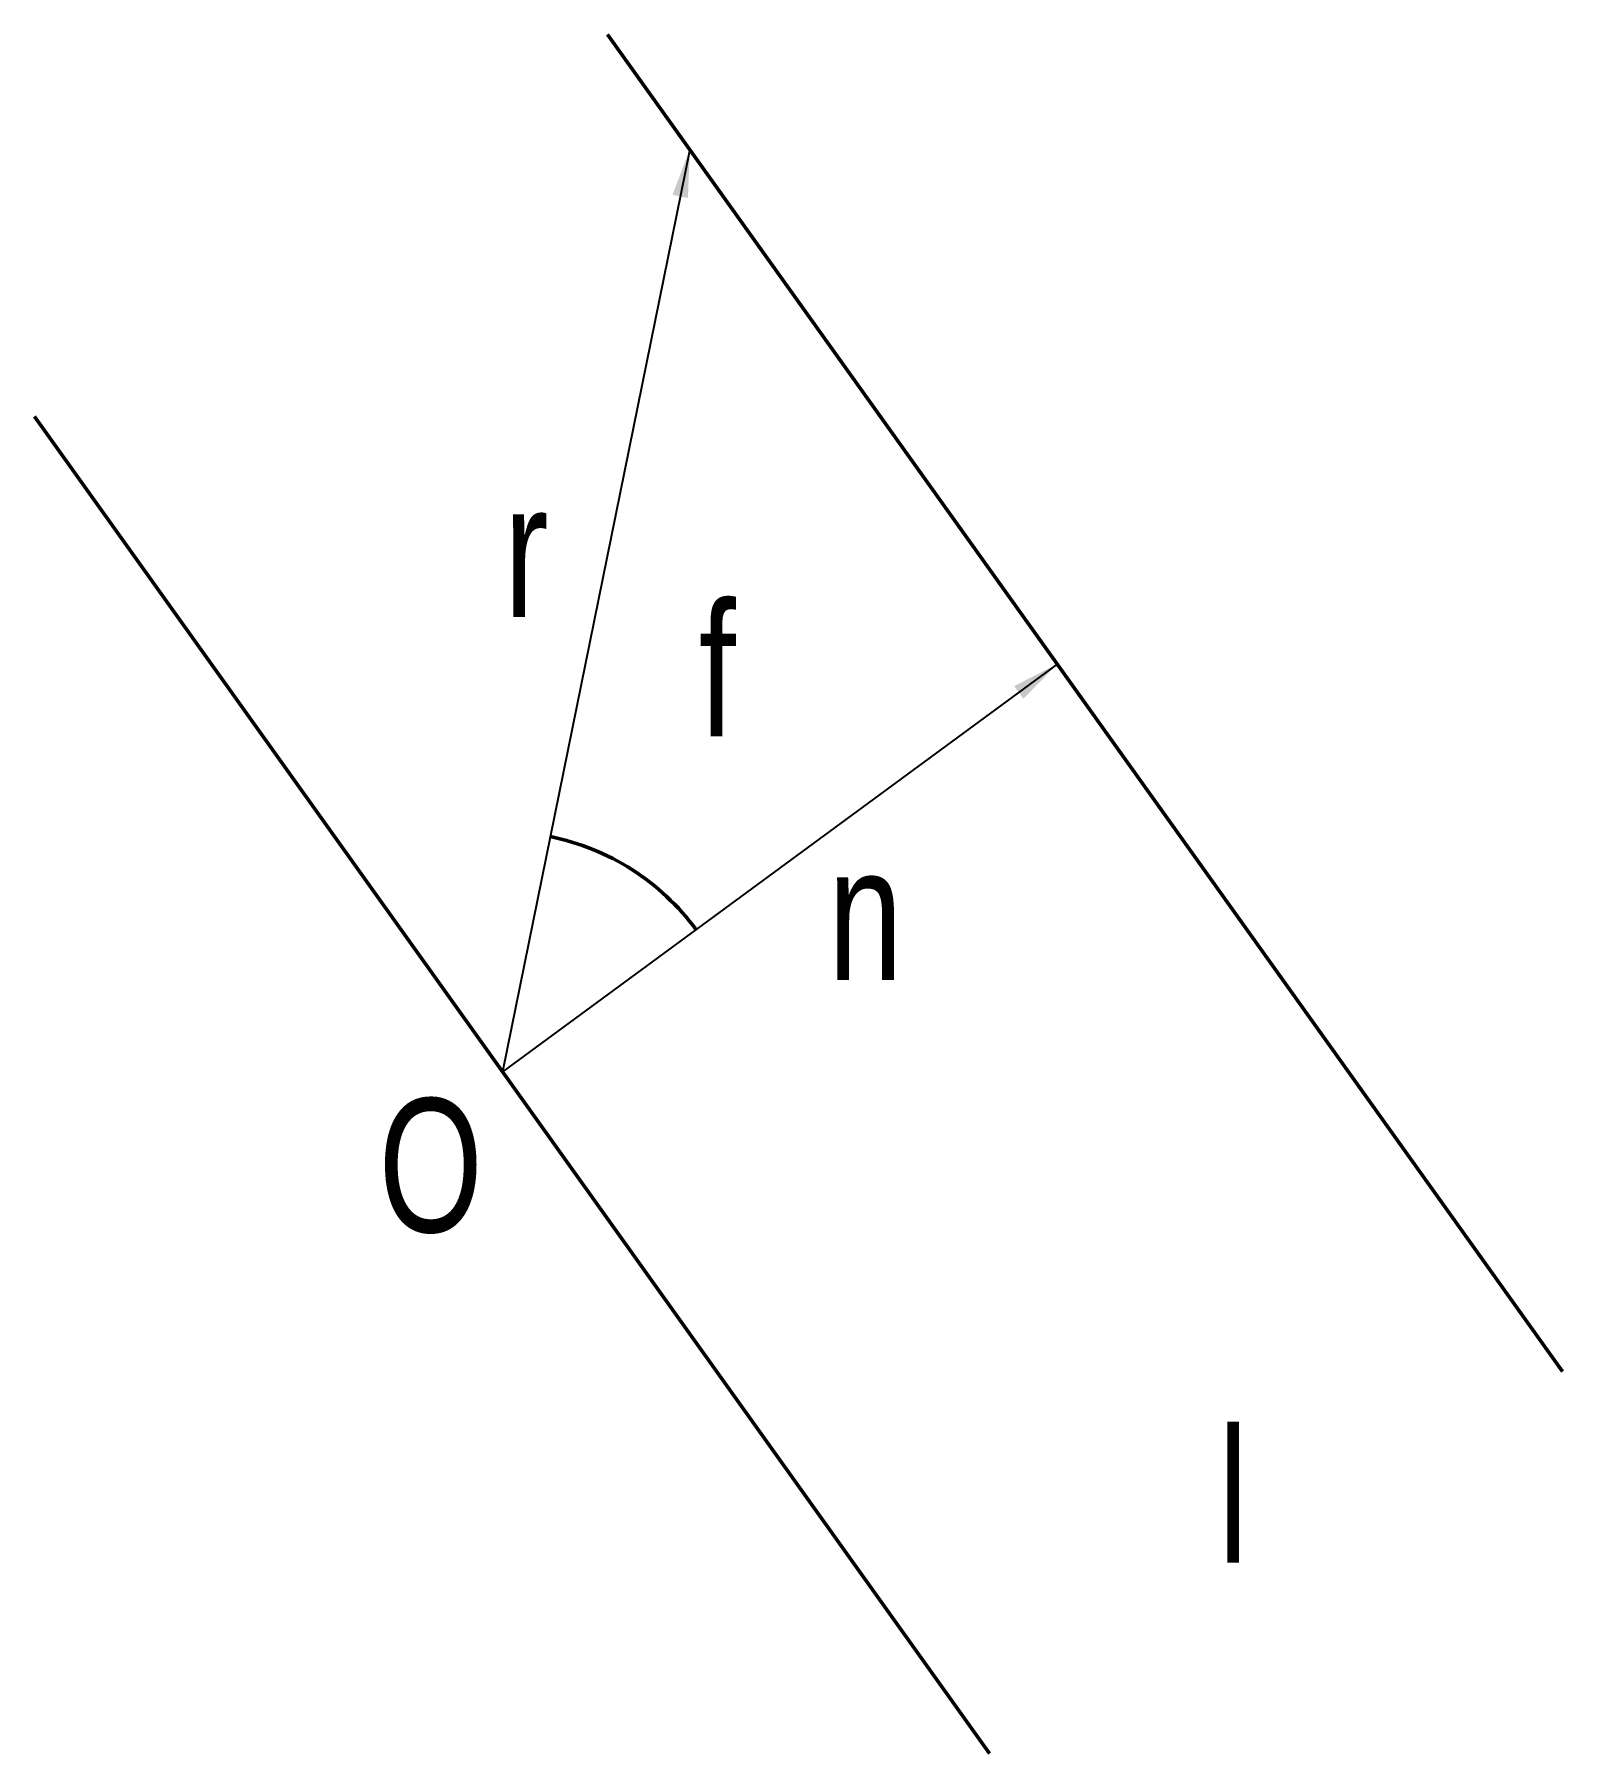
# Model space of a CAD drawing. Header units: millimetres. Extents: x 0.2 to 80.2, y 0.3 to 90.3.
import ezdxf

# ---------------------------------------------------------------- set-up
doc = ezdxf.new("R2010")
doc.units = ezdxf.units.MM
doc.layers.get('0').update_dxf_attribs({"linetype": 'CONTINUOUS', "lineweight": 0})
doc.styles.get("Standard").update_dxf_attribs({"font": 'txt', "width": 0.75})
doc.dimstyles.get("Standard").update_dxf_attribs({"dimtxt": 2.5, "dimasz": 2.5, "dimexe": 1.25, "dimexo": 0.625, "dimtad": 1, "dimtxsty": 'Standard', "dimcen": 2.5, "dimadec": 0, "dimazin": 0, "dimtfac": 1, "dimtmove": 0, "dimatfit": 3, "dimfxl": 1, "dimarcsym": 0})

msp = doc.modelspace()

# ---------------------------------------------------------------- linework, layer by layer
at = {"linetype": 'CONTINUOUS', "lineweight": 50}
for p, q in [((30.235, 90.326), (80.235, 20.326)), ((0.235, 70.326), (50.235, 0.326))]:
    msp.add_line(p, q, dxfattribs=at)
msp.add_arc((24.745, 36.012), 12.571, 36.32314, 78.5298, dxfattribs=at)

# ---------------------------------------------------------------- texts
at = {"linetype": 'CONTINUOUS', "lineweight": 50, "char_height": 7, "width": 100, "attachment_point": 5}
for s, insert in [('r', (25.985, 63.326)), ('f', (35.985, 57.076)), ('n', (43.735, 44.326)), ('O', (20.985, 31.076)), ('l', (62.985, 13.826))]:
    msp.add_mtext(s, dxfattribs=dict(at, insert=insert))

# ---------------------------------------------------------------- leaders
at = {"linetype": 'CONTINUOUS', "lineweight": 50}
for points in [[(34.542, 84.296), (24.745, 36.012)], [(53.782, 57.36), (24.745, 36.012)]]:
    msp.add_leader(points, dimstyle='Standard', dxfattribs=at)

doc.saveas('drawing.dxf')
